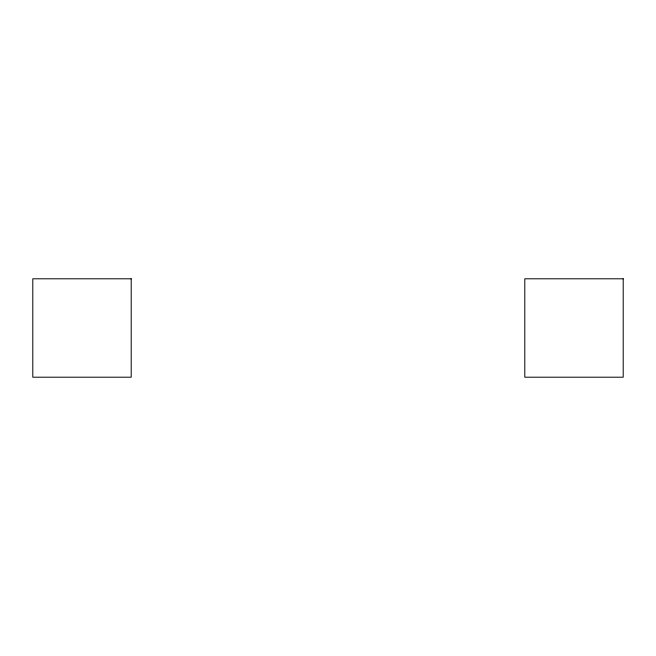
<?xml version="1.0" encoding="UTF-8"?>
<svg xmlns="http://www.w3.org/2000/svg" width="656" height="656" viewBox="0 0 656 656"><rect width="100%" height="100%" fill="white"/><g stroke="black" fill="none" stroke-linecap="round" stroke-linejoin="round"><path stroke-width="0.98" d="M131.2 278.8L32.8 278.8L32.8 377.2L131.2 377.2L131.2 278.8M623.2 278.8L524.8 278.8L524.8 377.2L623.2 377.2L623.2 278.8"/></g></svg>
